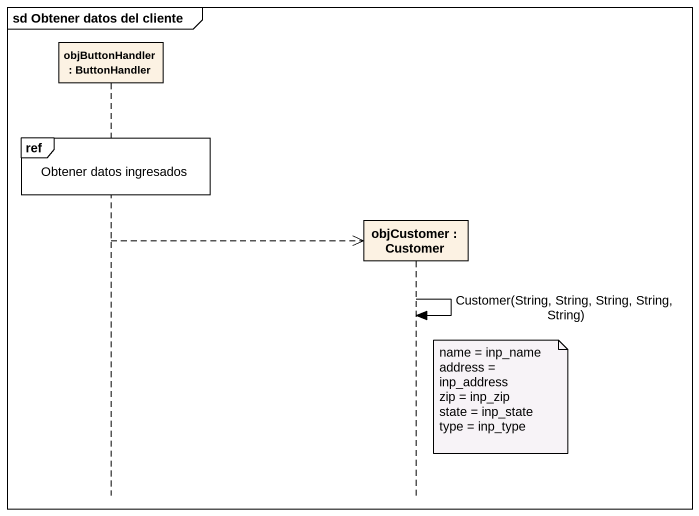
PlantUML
@startuml
mainframe sd Obtener datos del cliente
hide footbox
participant "objButtonHandler : ButtonHandler" as objButtonHandler
participant "objCustomer : Customer" as objCustomer

ref over objButtonHandler : Obtener datos ingresados
objButtonHandler -->> objCustomer **
objCustomer -> objCustomer : Customer(String, String, String, String, String)
note right of objCustomer
  name = inp_name
  address = inp_address
  zip = inp_zip
  state = inp_state
  type = inp_type
end note
@enduml
